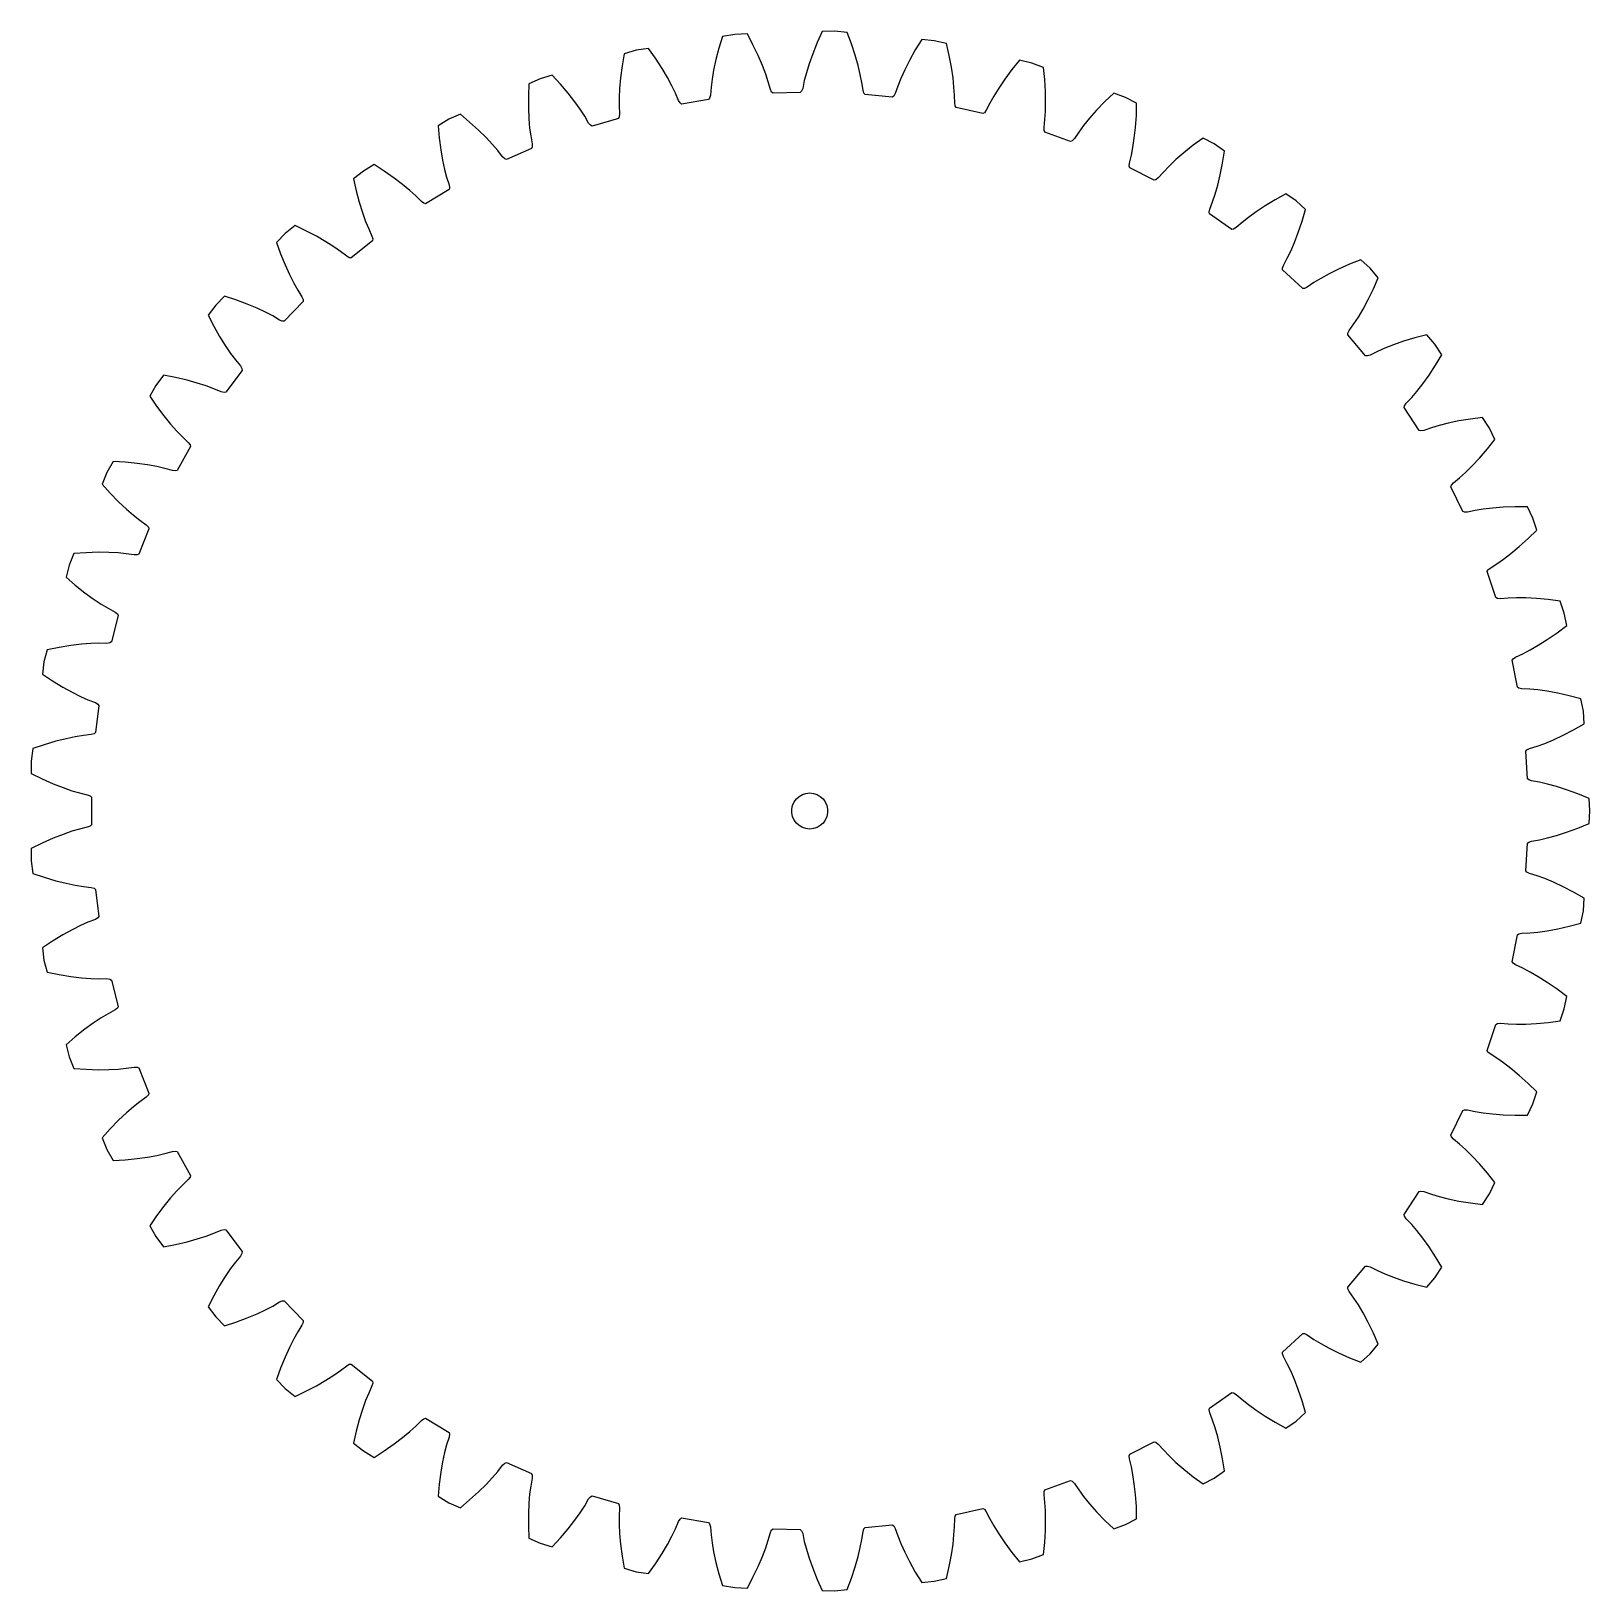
# Model space of a CAD drawing. Header units: metres. Extents: x -65 to 65, y -65 to 65.
import ezdxf

# ---------------------------------------------------------------- set-up
doc = ezdxf.new("R2010")
doc.units = ezdxf.units.M

msp = doc.modelspace()

# ---------------------------------------------------------------- linework, layer by layer
for p, q in [((-7.26, 64.47), (-7.56, 63.5)), ((-6.24, 64.64), (-7.26, 64.47)), ((-5.19, 64.67), (-6.24, 64.64)), ((-4.72, 63.78), (-5.19, 64.67)), ((-4.29, 62.88), (-4.72, 63.78)), ((0.62, 63.95), (0.25, 63.02)), ((1.04, 64.87), (0.62, 63.95)), ((2.08, 64.9), (1.04, 64.87)), ((3.12, 64.8), (2.08, 64.9)), ((3.48, 63.86), (3.12, 64.8)), ((3.79, 62.91), (3.48, 63.86)), ((9.33, 64.2), (8.79, 63.34)), ((10.36, 64.1), (9.33, 64.2)), ((11.38, 63.87), (10.36, 64.1)), ((11.61, 62.89), (11.38, 63.87)), ((-15.45, 63.01), (-15.62, 62.01)), ((-14.45, 63.31), (-15.45, 63.01)), ((-13.42, 63.47), (-14.45, 63.31)), ((-12.84, 62.65), (-13.42, 63.47)), ((-12.29, 61.81), (-12.84, 62.65)), ((-7.81, 62.54), (-8, 61.67)), ((-7.56, 63.5), (-7.81, 62.54)), ((-3.94, 62.06), (-4.29, 62.88)), ((0.25, 63.02), (-0.05, 62.19)), ((4.03, 62.05), (3.79, 62.91)), ((8.31, 62.47), (7.91, 61.68)), ((8.79, 63.34), (8.31, 62.47)), ((11.8, 61.91), (11.61, 62.89)), ((17.46, 62.48), (16.82, 61.7)), ((18.48, 62.25), (17.46, 62.48)), ((-21.43, 61.24), (-22.43, 60.94)), ((-20.74, 60.49), (-21.43, 61.24)), ((-15.74, 61.03), (-15.82, 60.14)), ((-15.62, 62.01), (-15.74, 61.03)), ((-11.84, 61.05), (-12.29, 61.81)), ((-11.47, 60.36), (-11.84, 61.05)), ((-8, 61.67), (-8.13, 60.9)), ((-3.66, 61.33), (-3.94, 62.06)), ((-3.45, 60.69), (-3.66, 61.33)), ((-0.28, 61.44), (-0.45, 60.79)), ((-0.05, 62.19), (-0.28, 61.44)), ((4.21, 61.29), (4.03, 62.05)), ((4.34, 60.63), (4.21, 61.29)), ((7.91, 61.68), (7.58, 60.97)), ((11.93, 61.03), (11.8, 61.91)), ((12.01, 60.25), (11.93, 61.03)), ((16.82, 61.7), (16.23, 60.9)), ((19.45, 61.89), (18.48, 62.25)), ((19.56, 60.89), (19.45, 61.89)), ((-23.38, 60.52), (-23.42, 59.51)), ((-22.43, 60.94), (-23.38, 60.52)), ((-20.1, 59.73), (-20.74, 60.49)), ((-19.55, 59.03), (-20.1, 59.73)), ((-15.82, 60.14), (-15.85, 59.36)), ((-11.18, 59.75), (-11.47, 60.36)), ((-10.92, 59.14), (-11.18, 59.75)), ((-8.21, 60.23), (-8.27, 59.57)), ((-8.13, 60.9), (-8.21, 60.23)), ((-3.27, 60.05), (-3.45, 60.69)), ((-3.17, 59.83), (-3.27, 60.05)), ((-3.05, 59.73), (-3.17, 59.83)), ((-0.78, 59.8), (-3.05, 59.73)), ((-0.67, 59.91), (-0.78, 59.8)), ((-0.58, 60.14), (-0.67, 59.91)), ((-0.45, 60.79), (-0.58, 60.14)), ((4.44, 59.98), (4.34, 60.63)), ((4.51, 59.74), (4.44, 59.98)), ((4.61, 59.63), (4.51, 59.74)), ((7.11, 59.72), (6.99, 59.5)), ((7.33, 60.34), (7.11, 59.72)), ((7.58, 60.97), (7.33, 60.34)), ((12.06, 59.58), (12.01, 60.25)), ((15.73, 60.16), (15.32, 59.5)), ((16.23, 60.9), (15.73, 60.16)), ((19.62, 59.89), (19.56, 60.89)), ((19.64, 59), (19.62, 59.89)), ((25.31, 59.74), (24.57, 59.04)), ((26.28, 59.38), (25.31, 59.74)), ((-23.42, 59.51), (-23.42, 58.51)), ((-23.42, 58.51), (-23.38, 57.62)), ((-19.1, 58.4), (-19.55, 59.03)), ((-15.85, 59.36), (-15.85, 58.69)), ((-15.85, 58.69), (-15.82, 58.02)), ((-10.79, 58.93), (-10.92, 59.14)), ((-10.67, 58.84), (-10.79, 58.93)), ((-8.42, 59.21), (-10.67, 58.84)), ((-8.33, 59.33), (-8.42, 59.21)), ((-8.27, 59.57), (-8.33, 59.33)), ((6.87, 59.41), (4.61, 59.63)), ((6.99, 59.5), (6.87, 59.41)), ((12.07, 58.92), (12.06, 59.58)), ((12.11, 58.68), (12.07, 58.92)), ((12.2, 58.55), (12.11, 58.68)), ((14.42, 58.04), (12.2, 58.55)), ((14.99, 58.91), (14.69, 58.32)), ((15.32, 59.5), (14.99, 58.91)), ((19.62, 58.22), (19.64, 59)), ((24.57, 59.04), (23.88, 58.32)), ((27.21, 58.9), (26.28, 59.38)), ((27.19, 57.89), (27.21, 58.9)), ((-30.04, 57.57), (-30.93, 57.03)), ((-29.08, 57.99), (-30.04, 57.57)), ((-28.31, 57.34), (-29.08, 57.99)), ((-27.57, 56.67), (-28.31, 57.34)), ((-23.38, 57.62), (-23.31, 56.84)), ((-18.73, 57.83), (-19.1, 58.4)), ((-18.4, 57.26), (-18.73, 57.83)), ((-18.24, 57.07), (-18.4, 57.26)), ((-15.92, 57.64), (-18.1, 57)), ((-15.85, 57.78), (-15.92, 57.64)), ((-15.82, 58.02), (-15.85, 57.78)), ((14.54, 58.12), (14.42, 58.04)), ((14.69, 58.32), (14.54, 58.12)), ((19.51, 56.89), (19.58, 57.55)), ((19.58, 57.55), (19.62, 58.22)), ((23.29, 57.66), (22.8, 57.05)), ((23.88, 58.32), (23.29, 57.66)), ((27.12, 56.89), (27.19, 57.89)), ((-30.93, 57.03), (-30.84, 56.02)), ((-30.84, 56.02), (-30.71, 55.04)), ((-26.94, 56.05), (-27.57, 56.67)), ((-26.41, 55.47), (-26.94, 56.05)), ((-23.31, 56.84), (-23.22, 56.18)), ((-23.22, 56.18), (-23.11, 55.52)), ((-18.1, 57), (-18.24, 57.07)), ((19.52, 56.65), (19.51, 56.89)), ((19.58, 56.51), (19.52, 56.65)), ((21.72, 55.72), (19.58, 56.51)), ((22.03, 55.96), (21.86, 55.78)), ((22.4, 56.51), (22.03, 55.96)), ((22.8, 57.05), (22.4, 56.51)), ((26.91, 55.23), (27.02, 56.01)), ((27.02, 56.01), (27.12, 56.89)), ((32.74, 56.01), (31.92, 55.41)), ((33.66, 55.53), (32.74, 56.01)), ((-30.71, 55.04), (-30.56, 54.16)), ((-25.97, 54.96), (-26.41, 55.47)), ((-25.57, 54.44), (-25.97, 54.96)), ((-23.16, 55.14), (-25.24, 54.21)), ((-23.11, 55.28), (-23.16, 55.14)), ((-23.11, 55.52), (-23.11, 55.28)), ((21.86, 55.78), (21.72, 55.72)), ((26.62, 53.93), (26.78, 54.57)), ((26.78, 54.57), (26.91, 55.23)), ((31.14, 54.79), (30.47, 54.21)), ((31.92, 55.41), (31.14, 54.79)), ((34.52, 54.93), (33.66, 55.53)), ((34.36, 53.93), (34.52, 54.93)), ((-37.15, 53.26), (-37.97, 52.61)), ((-36.26, 53.8), (-37.15, 53.26)), ((-35.41, 53.25), (-36.26, 53.8)), ((-34.59, 52.68), (-35.41, 53.25)), ((-30.56, 54.16), (-30.39, 53.4)), ((-30.39, 53.4), (-30.22, 52.75)), ((-25.39, 54.27), (-25.57, 54.44)), ((-25.24, 54.21), (-25.39, 54.27)), ((26.6, 53.68), (26.62, 53.93)), ((26.65, 53.54), (26.6, 53.68)), ((28.67, 52.49), (26.65, 53.54)), ((29.91, 53.67), (29.44, 53.18)), ((30.47, 54.21), (29.91, 53.67)), ((34.17, 52.96), (34.36, 53.93)), ((-37.97, 52.61), (-37.75, 51.62)), ((-33.89, 52.14), (-34.59, 52.68)), ((-33.29, 51.64), (-33.89, 52.14)), ((-30.22, 52.75), (-30.02, 52.11)), ((-30.02, 52.11), (-29.99, 51.87)), ((28.81, 52.53), (28.67, 52.49)), ((29, 52.69), (28.81, 52.53)), ((29.44, 53.18), (29, 52.69)), ((33.75, 51.34), (33.96, 52.09)), ((33.96, 52.09), (34.17, 52.96)), ((-37.75, 51.62), (-37.49, 50.66)), ((-37.49, 50.66), (-37.23, 49.81)), ((-32.79, 51.19), (-33.29, 51.64)), ((-32.32, 50.72), (-32.79, 51.19)), ((-32.12, 50.58), (-32.32, 50.72)), ((-30.02, 51.72), (-31.97, 50.54)), ((-29.99, 51.87), (-30.02, 51.72)), ((33.3, 50.08), (33.53, 50.7)), ((33.53, 50.7), (33.75, 51.34)), ((38.75, 50.88), (37.9, 50.36)), ((39.63, 51.36), (38.75, 50.88)), ((40.49, 50.77), (39.63, 51.36)), ((41.26, 50.07), (40.49, 50.77)), ((-37.23, 49.81), (-36.97, 49.07)), ((-31.97, 50.54), (-32.12, 50.58)), ((33.25, 49.84), (33.3, 50.08)), ((33.27, 49.69), (33.25, 49.84)), ((35.14, 48.39), (33.27, 49.69)), ((36.53, 49.4), (36, 48.98)), ((37.16, 49.86), (36.53, 49.4)), ((37.9, 50.36), (37.16, 49.86)), ((40.98, 49.1), (41.26, 50.07)), ((-43.66, 48.07), (-44.38, 47.32)), ((-42.84, 48.72), (-43.66, 48.07)), ((-41.93, 48.29), (-42.84, 48.72)), ((-41.04, 47.83), (-41.93, 48.29)), ((-36.97, 49.07), (-36.71, 48.45)), ((-36.71, 48.45), (-36.44, 47.85)), ((35.29, 48.42), (35.14, 48.39)), ((35.5, 48.55), (35.29, 48.42)), ((36, 48.98), (35.5, 48.55)), ((40.35, 47.32), (40.66, 48.15)), ((40.66, 48.15), (40.98, 49.1)), ((-44.38, 47.32), (-44.04, 46.37)), ((-40.27, 47.38), (-41.04, 47.83)), ((-39.62, 46.96), (-40.27, 47.38)), ((-39.06, 46.57), (-39.62, 46.96)), ((-36.39, 47.46), (-38.17, 46.04)), ((-36.44, 47.85), (-36.37, 47.61)), ((-36.37, 47.61), (-36.39, 47.46)), ((40.04, 46.6), (40.35, 47.32)), ((-44.04, 46.37), (-43.66, 45.45)), ((-43.66, 45.45), (-43.29, 44.64)), ((-38.54, 46.17), (-39.06, 46.57)), ((-38.32, 46.05), (-38.54, 46.17)), ((-38.17, 46.04), (-38.32, 46.05)), ((39.43, 45.41), (39.74, 46)), ((39.74, 46), (40.04, 46.6)), ((44.93, 45.5), (44.02, 45.1)), ((45.87, 45.87), (44.93, 45.5)), ((46.65, 45.17), (45.87, 45.87)), ((-43.29, 44.64), (-42.94, 43.94)), ((39.35, 45.18), (39.43, 45.41)), ((39.36, 45.03), (39.35, 45.18)), ((41.04, 43.5), (39.36, 45.03)), ((42.54, 44.33), (41.97, 43.98)), ((43.23, 44.7), (42.54, 44.33)), ((44.02, 45.1), (43.23, 44.7)), ((47.32, 44.38), (46.65, 45.17)), ((46.92, 43.45), (47.32, 44.38)), ((-48.72, 42.84), (-49.44, 42.09)), ((-47.76, 42.53), (-48.72, 42.84)), ((-42.94, 43.94), (-42.61, 43.36)), ((-42.61, 43.36), (-42.26, 42.79)), ((41.19, 43.5), (41.04, 43.5)), ((41.42, 43.61), (41.19, 43.5)), ((41.97, 43.98), (41.42, 43.61)), ((46.49, 42.56), (46.92, 43.45)), ((-49.44, 42.09), (-50.07, 41.26)), ((-46.82, 42.19), (-47.76, 42.53)), ((-46, 41.84), (-46.82, 42.19)), ((-45.3, 41.51), (-46, 41.84)), ((-42.16, 42.41), (-43.74, 40.78)), ((-42.26, 42.79), (-42.16, 42.57)), ((-42.16, 42.57), (-42.16, 42.41)), ((45.67, 41.1), (46.07, 41.77)), ((46.07, 41.77), (46.49, 42.56)), ((-50.07, 41.26), (-49.61, 40.36)), ((-49.61, 40.36), (-49.12, 39.49)), ((-44.7, 41.2), (-45.3, 41.51)), ((-44.13, 40.86), (-44.7, 41.2)), ((-43.9, 40.78), (-44.13, 40.86)), ((-43.74, 40.78), (-43.9, 40.78)), ((44.91, 40), (45.3, 40.54)), ((45.3, 40.54), (45.67, 41.1)), ((-49.12, 39.49), (-48.65, 38.74)), ((44.79, 39.63), (44.8, 39.78)), ((46.27, 37.89), (44.79, 39.63)), ((44.8, 39.78), (44.91, 40)), ((49.43, 39.1), (48.59, 38.81)), ((50.38, 39.38), (49.43, 39.1)), ((51.36, 39.63), (50.38, 39.38)), ((52.04, 38.84), (51.36, 39.63)), ((-48.65, 38.74), (-48.21, 38.09)), ((-48.21, 38.09), (-47.8, 37.55)), ((46.42, 37.88), (46.27, 37.89)), ((46.65, 37.95), (46.42, 37.88)), ((47.25, 38.25), (46.65, 37.95)), ((47.86, 38.52), (47.25, 38.25)), ((48.59, 38.81), (47.86, 38.52)), ((52.61, 37.97), (52.04, 38.84)), ((52.09, 37.1), (52.61, 37.97)), ((-47.24, 36.67), (-48.6, 34.85)), ((-47.8, 37.55), (-47.38, 37.04)), ((-47.38, 37.04), (-47.26, 36.83)), ((-47.26, 36.83), (-47.24, 36.67)), ((51.55, 36.26), (52.09, 37.1)), ((-54.42, 35.42), (-54.93, 34.52)), ((-53.8, 36.26), (-54.42, 35.42)), ((-52.8, 36.08), (-53.8, 36.26)), ((-51.83, 35.85), (-52.8, 36.08)), ((-50.98, 35.62), (-51.83, 35.85)), ((-50.23, 35.38), (-50.98, 35.62)), ((-49.6, 35.14), (-50.23, 35.38)), ((-48.99, 34.89), (-49.6, 35.14)), ((50.55, 34.92), (51.03, 35.54)), ((51.03, 35.54), (51.55, 36.26)), ((-54.93, 34.52), (-54.36, 33.68)), ((-48.75, 34.83), (-48.99, 34.89)), ((-48.6, 34.85), (-48.75, 34.83)), ((49.52, 33.72), (49.66, 33.93)), ((49.66, 33.93), (50.11, 34.41)), ((50.11, 34.41), (50.55, 34.92)), ((-54.36, 33.68), (-53.76, 32.88)), ((-53.76, 32.88), (-53.2, 32.2)), ((49.49, 33.57), (49.52, 33.72)), ((50.73, 31.66), (49.49, 33.57)), ((54.02, 32.46), (53.15, 32.28)), ((55.01, 32.62), (54.02, 32.46)), ((56.01, 32.74), (55.01, 32.62)), ((56.58, 31.86), (56.01, 32.74)), ((-53.2, 32.2), (-52.68, 31.61)), ((-52.68, 31.61), (-52.21, 31.13)), ((50.88, 31.63), (50.73, 31.66)), ((51.12, 31.68), (50.88, 31.63)), ((51.75, 31.89), (51.12, 31.68)), ((52.4, 32.08), (51.75, 31.89)), ((53.15, 32.28), (52.4, 32.08)), ((57.03, 30.93), (56.58, 31.86)), ((-51.54, 30.33), (-52.66, 28.35)), ((-52.21, 31.13), (-51.73, 30.68)), ((-51.73, 30.68), (-51.58, 30.48)), ((-51.58, 30.48), (-51.54, 30.33)), ((55.76, 29.37), (56.41, 30.13)), ((56.41, 30.13), (57.03, 30.93)), ((-57.99, 29.08), (-58.5, 28.17)), ((-56.98, 29.03), (-57.99, 29.08)), ((-55.99, 28.93), (-56.98, 29.03)), ((-55.11, 28.8), (-55.99, 28.93)), ((-54.34, 28.66), (-55.11, 28.8)), ((-53.69, 28.51), (-54.34, 28.66)), ((54.6, 28.17), (55.15, 28.72)), ((55.15, 28.72), (55.76, 29.37)), ((-58.5, 28.17), (-58.9, 27.21)), ((-53.05, 28.33), (-53.69, 28.51)), ((-52.8, 28.31), (-53.05, 28.33)), ((-52.66, 28.35), (-52.8, 28.31)), ((53.43, 27.11), (53.59, 27.3)), ((53.59, 27.3), (54.1, 27.72)), ((54.1, 27.72), (54.6, 28.17)), ((-58.9, 27.21), (-58.22, 26.45)), ((-58.22, 26.45), (-57.53, 25.74)), ((53.38, 26.97), (53.43, 27.11)), ((54.36, 24.92), (53.38, 26.97)), ((-57.53, 25.74), (-56.88, 25.13)), ((-56.88, 25.13), (-56.29, 24.62)), ((54.51, 24.87), (54.36, 24.92)), ((54.75, 24.88), (54.51, 24.87)), ((55.4, 25.01), (54.75, 24.88)), ((56.07, 25.12), (55.4, 25.01)), ((56.84, 25.21), (56.07, 25.12)), ((57.73, 25.28), (56.84, 25.21)), ((58.73, 25.32), (57.73, 25.28)), ((59.74, 25.31), (58.73, 25.32)), ((60.19, 24.37), (59.74, 25.31)), ((-56.29, 24.62), (-55.76, 24.2)), ((-55, 23.49), (-55.85, 21.38)), ((-55.76, 24.2), (-55.23, 23.81)), ((-55.23, 23.81), (-55.05, 23.63)), ((-55.05, 23.63), (-55, 23.49)), ((59.8, 22.67), (60.52, 23.38)), ((60.52, 23.38), (60.19, 24.37)), ((59.06, 22), (59.8, 22.67)), ((-61.24, 21.43), (-61.63, 20.46)), ((-60.23, 21.5), (-61.24, 21.43)), ((-59.23, 21.53), (-60.23, 21.5)), ((-58.34, 21.52), (-59.23, 21.53)), ((-57.56, 21.48), (-58.34, 21.52)), ((-56.89, 21.41), (-57.56, 21.48)), ((-56.24, 21.32), (-56.89, 21.41)), ((-55.99, 21.32), (-56.24, 21.32)), ((-55.85, 21.38), (-55.99, 21.32)), ((57.2, 20.58), (57.75, 20.96)), ((57.75, 20.96), (58.37, 21.43)), ((58.37, 21.43), (59.06, 22)), ((-61.63, 20.46), (-61.89, 19.45)), ((56.39, 19.92), (56.46, 20.06)), ((57.1, 17.76), (56.39, 19.92)), ((56.46, 20.06), (56.64, 20.22)), ((56.64, 20.22), (57.2, 20.58)), ((-61.89, 19.45), (-61.13, 18.79)), ((-61.13, 18.79), (-60.35, 18.17)), ((-60.35, 18.17), (-59.63, 17.65)), ((-59.63, 17.65), (-58.98, 17.22)), ((-58.98, 17.22), (-58.4, 16.87)), ((57.24, 17.69), (57.1, 17.76)), ((57.49, 17.67), (57.24, 17.69)), ((58.15, 17.72), (57.49, 17.67)), ((58.82, 17.75), (58.15, 17.72)), ((59.6, 17.74), (58.82, 17.75)), ((60.49, 17.69), (59.6, 17.74)), ((61.48, 17.6), (60.49, 17.69)), ((62.48, 17.46), (61.48, 17.6)), ((62.81, 16.47), (62.48, 17.46)), ((-58.4, 16.87), (-57.82, 16.55)), ((-57.55, 16.27), (-58.13, 14.07)), ((-57.82, 16.55), (-57.62, 16.4)), ((-57.62, 16.4), (-57.55, 16.27)), ((63.01, 15.45), (62.81, 16.47)), ((61.39, 14.27), (62.21, 14.84)), ((62.21, 14.84), (63.01, 15.45)), ((-63.47, 13.42), (-63.74, 12.41)), ((-62.48, 13.62), (-63.47, 13.42)), ((-61.5, 13.78), (-62.48, 13.62)), ((-60.62, 13.88), (-61.5, 13.78)), ((-59.84, 13.94), (-60.62, 13.88)), ((-59.16, 13.96), (-59.84, 13.94)), ((-58.5, 13.95), (-59.16, 13.96)), ((-58.26, 13.99), (-58.5, 13.95)), ((-58.13, 14.07), (-58.26, 13.99)), ((58.76, 12.81), (59.36, 13.09)), ((59.36, 13.09), (59.96, 13.4)), ((59.96, 13.4), (60.64, 13.79)), ((60.64, 13.79), (61.39, 14.27)), ((-63.74, 12.41), (-63.87, 11.38)), ((58.47, 12.55), (58.56, 12.67)), ((58.91, 10.31), (58.47, 12.55)), ((58.56, 12.67), (58.76, 12.81)), ((-63.87, 11.38), (-63.03, 10.82)), ((-63.03, 10.82), (-62.18, 10.31)), ((-62.18, 10.31), (-61.4, 9.88)), ((-61.4, 9.88), (-60.69, 9.53)), ((-60.69, 9.53), (-60.08, 9.26)), ((-60.08, 9.26), (-59.46, 9.02)), ((59.03, 10.23), (58.91, 10.31)), ((59.27, 10.18), (59.03, 10.23)), ((59.94, 10.14), (59.27, 10.18)), ((60.61, 10.08), (59.94, 10.14)), ((61.38, 9.97), (60.61, 10.08)), ((62.26, 9.81), (61.38, 9.97)), ((63.23, 9.59), (62.26, 9.81)), ((64.2, 9.33), (63.23, 9.59)), ((64.4, 8.3), (64.2, 9.33)), ((-59.46, 9.02), (-59.25, 8.9)), ((-59.16, 8.78), (-59.45, 6.52)), ((-59.25, 8.9), (-59.16, 8.78)), ((64.47, 7.26), (64.4, 8.3)), ((-59.45, 6.52), (-59.57, 6.42)), ((62.71, 6.3), (63.59, 6.76)), ((63.59, 6.76), (64.47, 7.26)), ((-64.67, 5.19), (-64.8, 4.16)), ((-63.71, 5.52), (-64.67, 5.19)), ((-62.76, 5.8), (-63.71, 5.52)), ((-61.89, 6.02), (-62.76, 5.8)), ((-61.13, 6.17), (-61.89, 6.02)), ((-60.46, 6.28), (-61.13, 6.17)), ((-59.8, 6.36), (-60.46, 6.28)), ((-59.57, 6.42), (-59.8, 6.36)), ((59.7, 5.08), (59.92, 5.19)), ((59.92, 5.19), (60.55, 5.39)), ((60.55, 5.39), (61.18, 5.63)), ((61.18, 5.63), (61.9, 5.92)), ((61.9, 5.92), (62.71, 6.3)), ((-64.8, 4.16), (-64.8, 3.12)), ((59.6, 4.97), (59.7, 5.08)), ((59.74, 2.69), (59.6, 4.97)), ((-64.8, 3.12), (-63.9, 2.67)), ((-63.9, 2.67), (-62.98, 2.27)), ((59.86, 2.59), (59.74, 2.69)), ((-62.98, 2.27), (-62.15, 1.95)), ((-62.15, 1.95), (-61.42, 1.69)), ((-61.42, 1.69), (-60.77, 1.5)), ((-60.77, 1.5), (-60.13, 1.34)), ((-60.13, 1.34), (-59.9, 1.25)), ((-0.88, 1.21), (-0.61, 1.37)), ((-0.61, 1.37), (-0.31, 1.47)), ((-0.31, 1.47), (0, 1.5)), ((0, 1.5), (0.31, 1.47)), ((0.31, 1.47), (0.61, 1.37)), ((0.61, 1.37), (0.88, 1.21)), ((60.09, 2.51), (59.86, 2.59)), ((60.74, 2.39), (60.09, 2.51)), ((61.4, 2.24), (60.74, 2.39)), ((62.15, 2.04), (61.4, 2.24)), ((63, 1.77), (62.15, 2.04)), ((63.93, 1.43), (63, 1.77)), ((64.87, 1.04), (63.93, 1.43)), ((-59.9, 1.25), (-59.79, 1.14)), ((-59.79, 1.14), (-59.79, -1.14)), ((-1.49, 0.16), (-1.43, 0.46)), ((-1.49, -0.16), (-1.49, 0.16)), ((-1.43, 0.46), (-1.3, 0.75)), ((-1.3, 0.75), (-1.11, 1)), ((-1.11, 1), (-0.88, 1.21)), ((0.88, 1.21), (1.11, 1)), ((1.11, 1), (1.3, 0.75)), ((1.3, 0.75), (1.43, 0.46)), ((1.43, 0.46), (1.49, 0.16)), ((1.49, 0.16), (1.49, -0.16)), ((64.94, 0), (64.87, 1.04)), ((-59.9, -1.25), (-60.13, -1.34)), ((-59.79, -1.14), (-59.9, -1.25)), ((-1.43, -0.46), (-1.49, -0.16)), ((-1.3, -0.75), (-1.43, -0.46)), ((-1.11, -1), (-1.3, -0.75)), ((-0.88, -1.21), (-1.11, -1)), ((-0.61, -1.37), (-0.88, -1.21)), ((0.88, -1.21), (0.61, -1.37)), ((1.11, -1), (0.88, -1.21)), ((1.3, -0.75), (1.11, -1)), ((1.43, -0.46), (1.3, -0.75)), ((1.49, -0.16), (1.43, -0.46)), ((63.93, -1.43), (64.87, -1.04)), ((64.87, -1.04), (64.94, 0)), ((-62.98, -2.27), (-63.9, -2.67)), ((-62.15, -1.95), (-62.98, -2.27)), ((-61.42, -1.69), (-62.15, -1.95)), ((-60.77, -1.5), (-61.42, -1.69)), ((-60.13, -1.34), (-60.77, -1.5)), ((-0.31, -1.47), (-0.61, -1.37)), ((0, -1.5), (-0.31, -1.47)), ((0.31, -1.47), (0, -1.5)), ((0.61, -1.37), (0.31, -1.47)), ((59.74, -2.69), (59.86, -2.59)), ((59.86, -2.59), (60.09, -2.51)), ((60.09, -2.51), (60.74, -2.39)), ((60.74, -2.39), (61.4, -2.24)), ((61.4, -2.24), (62.15, -2.04)), ((62.15, -2.04), (63, -1.77)), ((63, -1.77), (63.93, -1.43)), ((-63.9, -2.67), (-64.8, -3.12)), ((-64.8, -3.12), (-64.8, -4.16)), ((59.6, -4.97), (59.74, -2.69)), ((-64.8, -4.16), (-64.67, -5.19)), ((59.7, -5.08), (59.6, -4.97)), ((59.92, -5.19), (59.7, -5.08)), ((-64.67, -5.19), (-63.71, -5.52)), ((-63.71, -5.52), (-62.76, -5.8)), ((-62.76, -5.8), (-61.89, -6.02)), ((-61.89, -6.02), (-61.13, -6.17)), ((-61.13, -6.17), (-60.46, -6.28)), ((-60.46, -6.28), (-59.8, -6.36)), ((-59.8, -6.36), (-59.57, -6.42)), ((-59.57, -6.42), (-59.45, -6.52)), ((60.55, -5.39), (59.92, -5.19)), ((61.18, -5.63), (60.55, -5.39)), ((61.9, -5.92), (61.18, -5.63)), ((62.71, -6.3), (61.9, -5.92)), ((63.59, -6.76), (62.71, -6.3)), ((-59.45, -6.52), (-59.16, -8.78)), ((64.47, -7.26), (63.59, -6.76)), ((64.4, -8.3), (64.47, -7.26)), ((-59.46, -9.02), (-60.08, -9.26)), ((-59.25, -8.9), (-59.46, -9.02)), ((-59.16, -8.78), (-59.25, -8.9)), ((64.2, -9.33), (64.4, -8.3)), ((-62.18, -10.31), (-63.03, -10.82)), ((-61.4, -9.88), (-62.18, -10.31)), ((-60.69, -9.53), (-61.4, -9.88)), ((-60.08, -9.26), (-60.69, -9.53)), ((58.47, -12.55), (58.91, -10.31)), ((58.91, -10.31), (59.03, -10.23)), ((59.03, -10.23), (59.27, -10.18)), ((59.27, -10.18), (59.94, -10.14)), ((59.94, -10.14), (60.61, -10.08)), ((60.61, -10.08), (61.38, -9.97)), ((61.38, -9.97), (62.26, -9.81)), ((62.26, -9.81), (63.23, -9.59)), ((63.23, -9.59), (64.2, -9.33)), ((-63.03, -10.82), (-63.87, -11.38)), ((-63.87, -11.38), (-63.74, -12.41)), ((-63.74, -12.41), (-63.47, -13.42)), ((58.56, -12.67), (58.47, -12.55)), ((58.76, -12.81), (58.56, -12.67)), ((59.36, -13.09), (58.76, -12.81)), ((-63.47, -13.42), (-62.48, -13.62)), ((-62.48, -13.62), (-61.5, -13.78)), ((-61.5, -13.78), (-60.62, -13.88)), ((-60.62, -13.88), (-59.84, -13.94)), ((-59.84, -13.94), (-59.16, -13.96)), ((-59.16, -13.96), (-58.5, -13.95)), ((-58.5, -13.95), (-58.26, -13.99)), ((-58.26, -13.99), (-58.13, -14.07)), ((-58.13, -14.07), (-57.55, -16.27)), ((59.96, -13.4), (59.36, -13.09)), ((60.64, -13.79), (59.96, -13.4)), ((61.39, -14.27), (60.64, -13.79)), ((62.21, -14.84), (61.39, -14.27)), ((63.01, -15.45), (62.21, -14.84)), ((62.81, -16.47), (63.01, -15.45)), ((-58.4, -16.87), (-58.98, -17.22)), ((-57.82, -16.55), (-58.4, -16.87)), ((-57.62, -16.4), (-57.82, -16.55)), ((-57.55, -16.27), (-57.62, -16.4)), ((62.48, -17.46), (62.81, -16.47)), ((-60.35, -18.17), (-61.13, -18.79)), ((-59.63, -17.65), (-60.35, -18.17)), ((-58.98, -17.22), (-59.63, -17.65)), ((56.39, -19.92), (57.1, -17.76)), ((57.1, -17.76), (57.24, -17.69)), ((57.24, -17.69), (57.49, -17.67)), ((57.49, -17.67), (58.15, -17.72)), ((58.15, -17.72), (58.82, -17.75)), ((58.82, -17.75), (59.6, -17.74)), ((59.6, -17.74), (60.49, -17.69)), ((60.49, -17.69), (61.48, -17.6)), ((61.48, -17.6), (62.48, -17.46)), ((-61.13, -18.79), (-61.89, -19.45)), ((-61.89, -19.45), (-61.63, -20.46)), ((-61.63, -20.46), (-61.24, -21.43)), ((56.46, -20.06), (56.39, -19.92)), ((56.64, -20.22), (56.46, -20.06)), ((57.2, -20.58), (56.64, -20.22)), ((57.75, -20.96), (57.2, -20.58)), ((-61.24, -21.43), (-60.23, -21.5)), ((-60.23, -21.5), (-59.23, -21.53)), ((-59.23, -21.53), (-58.34, -21.52)), ((-58.34, -21.52), (-57.56, -21.48)), ((-57.56, -21.48), (-56.89, -21.41)), ((-56.89, -21.41), (-56.24, -21.32)), ((-56.24, -21.32), (-55.99, -21.32)), ((-55.99, -21.32), (-55.85, -21.38)), ((-55.85, -21.38), (-55, -23.49)), ((58.37, -21.43), (57.75, -20.96)), ((59.06, -22), (58.37, -21.43)), ((59.8, -22.67), (59.06, -22)), ((60.52, -23.38), (59.8, -22.67)), ((-56.29, -24.62), (-56.88, -25.13)), ((-55.76, -24.2), (-56.29, -24.62)), ((-55.23, -23.81), (-55.76, -24.2)), ((-55.05, -23.63), (-55.23, -23.81)), ((-55, -23.49), (-55.05, -23.63)), ((59.74, -25.31), (60.19, -24.37)), ((60.19, -24.37), (60.52, -23.38)), ((-57.53, -25.74), (-58.22, -26.45)), ((-56.88, -25.13), (-57.53, -25.74)), ((53.38, -26.97), (54.36, -24.92)), ((54.36, -24.92), (54.51, -24.87)), ((54.51, -24.87), (54.75, -24.88)), ((54.75, -24.88), (55.4, -25.01)), ((55.4, -25.01), (56.07, -25.12)), ((56.07, -25.12), (56.84, -25.21)), ((56.84, -25.21), (57.73, -25.28)), ((57.73, -25.28), (58.73, -25.32)), ((58.73, -25.32), (59.74, -25.31)), ((-58.22, -26.45), (-58.9, -27.21)), ((-58.9, -27.21), (-58.5, -28.17)), ((53.43, -27.11), (53.38, -26.97)), ((53.59, -27.3), (53.43, -27.11)), ((-58.5, -28.17), (-57.99, -29.08)), ((-54.34, -28.66), (-53.69, -28.51)), ((-53.69, -28.51), (-53.05, -28.33)), ((-53.05, -28.33), (-52.8, -28.31)), ((-52.8, -28.31), (-52.66, -28.35)), ((-52.66, -28.35), (-51.54, -30.33)), ((54.1, -27.72), (53.59, -27.3)), ((54.6, -28.17), (54.1, -27.72)), ((55.15, -28.72), (54.6, -28.17)), ((-57.99, -29.08), (-56.98, -29.03)), ((-56.98, -29.03), (-55.99, -28.93)), ((-55.99, -28.93), (-55.11, -28.8)), ((-55.11, -28.8), (-54.34, -28.66)), ((55.76, -29.37), (55.15, -28.72)), ((56.41, -30.13), (55.76, -29.37)), ((-52.21, -31.13), (-52.68, -31.61)), ((-51.73, -30.68), (-52.21, -31.13)), ((-51.58, -30.48), (-51.73, -30.68)), ((-51.54, -30.33), (-51.58, -30.48)), ((57.03, -30.93), (56.41, -30.13)), ((56.58, -31.86), (57.03, -30.93)), ((-53.2, -32.2), (-53.76, -32.88)), ((-52.68, -31.61), (-53.2, -32.2)), ((49.49, -33.57), (50.73, -31.66)), ((50.73, -31.66), (50.88, -31.63)), ((50.88, -31.63), (51.12, -31.68)), ((51.12, -31.68), (51.75, -31.89)), ((51.75, -31.89), (52.4, -32.08)), ((52.4, -32.08), (53.15, -32.28)), ((53.15, -32.28), (54.02, -32.46)), ((56.01, -32.74), (56.58, -31.86)), ((-54.36, -33.68), (-54.93, -34.52)), ((-53.76, -32.88), (-54.36, -33.68)), ((49.52, -33.72), (49.49, -33.57)), ((49.66, -33.93), (49.52, -33.72)), ((54.02, -32.46), (55.01, -32.62)), ((55.01, -32.62), (56.01, -32.74)), ((-54.93, -34.52), (-54.42, -35.42)), ((-49.6, -35.14), (-48.99, -34.89)), ((-48.99, -34.89), (-48.75, -34.83)), ((-48.75, -34.83), (-48.6, -34.85)), ((-48.6, -34.85), (-47.24, -36.67)), ((50.11, -34.41), (49.66, -33.93)), ((50.55, -34.92), (50.11, -34.41)), ((51.03, -35.54), (50.55, -34.92)), ((-54.42, -35.42), (-53.8, -36.26)), ((-53.8, -36.26), (-52.8, -36.08)), ((-52.8, -36.08), (-51.83, -35.85)), ((-51.83, -35.85), (-50.98, -35.62)), ((-50.98, -35.62), (-50.23, -35.38)), ((-50.23, -35.38), (-49.6, -35.14)), ((51.55, -36.26), (51.03, -35.54)), ((52.09, -37.1), (51.55, -36.26)), ((-47.8, -37.55), (-48.21, -38.09)), ((-47.38, -37.04), (-47.8, -37.55)), ((-47.26, -36.83), (-47.38, -37.04)), ((-47.24, -36.67), (-47.26, -36.83)), ((52.61, -37.97), (52.09, -37.1)), ((-48.65, -38.74), (-49.12, -39.49)), ((-48.21, -38.09), (-48.65, -38.74)), ((44.79, -39.63), (46.27, -37.89)), ((46.27, -37.89), (46.42, -37.88)), ((46.42, -37.88), (46.65, -37.95)), ((46.65, -37.95), (47.25, -38.25)), ((47.25, -38.25), (47.86, -38.52)), ((47.86, -38.52), (48.59, -38.81)), ((48.59, -38.81), (49.43, -39.1)), ((51.36, -39.63), (52.04, -38.84)), ((52.04, -38.84), (52.61, -37.97)), ((-49.12, -39.49), (-49.61, -40.36)), ((44.8, -39.78), (44.79, -39.63)), ((44.91, -40), (44.8, -39.78)), ((45.3, -40.54), (44.91, -40)), ((49.43, -39.1), (50.38, -39.38)), ((50.38, -39.38), (51.36, -39.63)), ((-49.61, -40.36), (-50.07, -41.26)), ((-50.07, -41.26), (-49.44, -42.09)), ((-46, -41.84), (-45.3, -41.51)), ((-45.3, -41.51), (-44.7, -41.2)), ((-44.7, -41.2), (-44.13, -40.86)), ((-44.13, -40.86), (-43.9, -40.78)), ((-43.9, -40.78), (-43.74, -40.78)), ((-43.74, -40.78), (-42.16, -42.41)), ((45.67, -41.1), (45.3, -40.54)), ((46.07, -41.77), (45.67, -41.1)), ((-49.44, -42.09), (-48.72, -42.84)), ((-48.72, -42.84), (-47.76, -42.53)), ((-47.76, -42.53), (-46.82, -42.19)), ((-46.82, -42.19), (-46, -41.84)), ((-42.26, -42.79), (-42.61, -43.36)), ((-42.16, -42.57), (-42.26, -42.79)), ((-42.16, -42.41), (-42.16, -42.57)), ((46.49, -42.56), (46.07, -41.77)), ((46.92, -43.45), (46.49, -42.56)), ((-42.94, -43.94), (-43.29, -44.64)), ((-42.61, -43.36), (-42.94, -43.94)), ((39.36, -45.03), (41.04, -43.5)), ((41.04, -43.5), (41.19, -43.5)), ((41.19, -43.5), (41.42, -43.61)), ((41.42, -43.61), (41.97, -43.98)), ((41.97, -43.98), (42.54, -44.33)), ((47.32, -44.38), (46.92, -43.45)), ((-43.29, -44.64), (-43.66, -45.45)), ((39.35, -45.18), (39.36, -45.03)), ((39.43, -45.41), (39.35, -45.18)), ((39.74, -46), (39.43, -45.41)), ((42.54, -44.33), (43.23, -44.7)), ((43.23, -44.7), (44.02, -45.1)), ((44.02, -45.1), (44.93, -45.5)), ((45.87, -45.87), (46.65, -45.17)), ((46.65, -45.17), (47.32, -44.38)), ((-44.04, -46.37), (-44.38, -47.32)), ((-43.66, -45.45), (-44.04, -46.37)), ((-39.62, -46.96), (-39.06, -46.57)), ((-39.06, -46.57), (-38.54, -46.17)), ((-38.54, -46.17), (-38.32, -46.05)), ((-38.32, -46.05), (-38.17, -46.04)), ((-38.17, -46.04), (-36.39, -47.46)), ((40.04, -46.6), (39.74, -46)), ((40.35, -47.32), (40.04, -46.6)), ((44.93, -45.5), (45.87, -45.87)), ((-44.38, -47.32), (-43.66, -48.07)), ((-41.93, -48.29), (-41.04, -47.83)), ((-41.04, -47.83), (-40.27, -47.38)), ((-40.27, -47.38), (-39.62, -46.96)), ((-36.44, -47.85), (-36.71, -48.45)), ((-36.37, -47.61), (-36.44, -47.85)), ((-36.39, -47.46), (-36.37, -47.61)), ((40.66, -48.15), (40.35, -47.32)), ((-43.66, -48.07), (-42.84, -48.72)), ((-42.84, -48.72), (-41.93, -48.29)), ((-36.97, -49.07), (-37.23, -49.81)), ((-36.71, -48.45), (-36.97, -49.07)), ((33.27, -49.69), (35.14, -48.39)), ((35.14, -48.39), (35.29, -48.42)), ((35.29, -48.42), (35.5, -48.55)), ((35.5, -48.55), (36, -48.98)), ((36, -48.98), (36.53, -49.4)), ((40.98, -49.1), (40.66, -48.15)), ((41.26, -50.07), (40.98, -49.1)), ((-37.23, -49.81), (-37.49, -50.66)), ((-32.32, -50.72), (-32.12, -50.58)), ((-32.12, -50.58), (-31.97, -50.54)), ((-31.97, -50.54), (-30.02, -51.72)), ((33.25, -49.84), (33.27, -49.69)), ((33.3, -50.08), (33.25, -49.84)), ((33.53, -50.7), (33.3, -50.08)), ((36.53, -49.4), (37.16, -49.86)), ((37.16, -49.86), (37.9, -50.36)), ((37.9, -50.36), (38.75, -50.88)), ((40.49, -50.77), (41.26, -50.07)), ((-37.75, -51.62), (-37.97, -52.61)), ((-37.49, -50.66), (-37.75, -51.62)), ((-33.89, -52.14), (-33.29, -51.64)), ((-33.29, -51.64), (-32.79, -51.19)), ((-32.79, -51.19), (-32.32, -50.72)), ((-30.02, -51.72), (-29.99, -51.87)), ((-29.99, -51.87), (-30.02, -52.11)), ((33.75, -51.34), (33.53, -50.7)), ((33.96, -52.09), (33.75, -51.34)), ((38.75, -50.88), (39.63, -51.36)), ((39.63, -51.36), (40.49, -50.77)), ((-37.97, -52.61), (-37.15, -53.26)), ((-35.41, -53.25), (-34.59, -52.68)), ((-34.59, -52.68), (-33.89, -52.14)), ((-30.22, -52.75), (-30.39, -53.4)), ((-30.02, -52.11), (-30.22, -52.75)), ((26.65, -53.54), (28.67, -52.49)), ((28.67, -52.49), (28.81, -52.53)), ((28.81, -52.53), (29, -52.69)), ((29, -52.69), (29.44, -53.18)), ((29.44, -53.18), (29.91, -53.67)), ((34.17, -52.96), (33.96, -52.09)), ((34.36, -53.93), (34.17, -52.96)), ((-37.15, -53.26), (-36.26, -53.8)), ((-36.26, -53.8), (-35.41, -53.25)), ((-30.56, -54.16), (-30.71, -55.04)), ((-30.39, -53.4), (-30.56, -54.16)), ((-25.97, -54.96), (-25.57, -54.44)), ((-25.57, -54.44), (-25.39, -54.27)), ((-25.39, -54.27), (-25.24, -54.21)), ((-25.24, -54.21), (-23.16, -55.14)), ((26.6, -53.68), (26.65, -53.54)), ((26.62, -53.93), (26.6, -53.68)), ((26.78, -54.57), (26.62, -53.93)), ((29.91, -53.67), (30.47, -54.21)), ((30.47, -54.21), (31.14, -54.79)), ((34.52, -54.93), (34.36, -53.93)), ((-30.71, -55.04), (-30.84, -56.02)), ((-26.94, -56.05), (-26.41, -55.47)), ((-26.41, -55.47), (-25.97, -54.96)), ((-23.11, -55.52), (-23.22, -56.18)), ((-23.16, -55.14), (-23.11, -55.28)), ((-23.11, -55.28), (-23.11, -55.52)), ((19.58, -56.51), (21.72, -55.72)), ((21.72, -55.72), (21.86, -55.78)), ((21.86, -55.78), (22.03, -55.96)), ((26.91, -55.23), (26.78, -54.57)), ((27.02, -56.01), (26.91, -55.23)), ((31.14, -54.79), (31.92, -55.41)), ((31.92, -55.41), (32.74, -56.01)), ((32.74, -56.01), (33.66, -55.53)), ((33.66, -55.53), (34.52, -54.93)), ((-30.84, -56.02), (-30.93, -57.03)), ((-30.93, -57.03), (-30.04, -57.57)), ((-28.31, -57.34), (-27.57, -56.67)), ((-27.57, -56.67), (-26.94, -56.05)), ((-23.31, -56.84), (-23.38, -57.62)), ((-23.22, -56.18), (-23.31, -56.84)), ((-18.4, -57.26), (-18.24, -57.07)), ((-18.24, -57.07), (-18.1, -57)), ((-18.1, -57), (-15.92, -57.64)), ((19.51, -56.89), (19.52, -56.65)), ((19.58, -57.55), (19.51, -56.89)), ((19.52, -56.65), (19.58, -56.51)), ((22.03, -55.96), (22.4, -56.51)), ((22.4, -56.51), (22.8, -57.05)), ((22.8, -57.05), (23.29, -57.66)), ((27.12, -56.89), (27.02, -56.01)), ((27.19, -57.89), (27.12, -56.89)), ((-30.04, -57.57), (-29.08, -57.99)), ((-29.08, -57.99), (-28.31, -57.34)), ((-23.38, -57.62), (-23.42, -58.51)), ((-19.55, -59.03), (-19.1, -58.4)), ((-19.1, -58.4), (-18.73, -57.83)), ((-18.73, -57.83), (-18.4, -57.26)), ((-15.92, -57.64), (-15.85, -57.78)), ((-15.85, -57.78), (-15.82, -58.02)), ((-15.82, -58.02), (-15.85, -58.69)), ((12.2, -58.55), (14.42, -58.04)), ((14.42, -58.04), (14.54, -58.12)), ((14.54, -58.12), (14.69, -58.32)), ((14.69, -58.32), (14.99, -58.91)), ((19.62, -58.22), (19.58, -57.55)), ((19.64, -59), (19.62, -58.22)), ((23.29, -57.66), (23.88, -58.32)), ((23.88, -58.32), (24.57, -59.04)), ((27.21, -58.9), (27.19, -57.89)), ((-23.42, -58.51), (-23.42, -59.51)), ((-23.42, -59.51), (-23.38, -60.52)), ((-20.1, -59.73), (-19.55, -59.03)), ((-15.85, -58.69), (-15.85, -59.36)), ((-15.85, -59.36), (-15.82, -60.14)), ((-11.18, -59.75), (-10.92, -59.14)), ((-10.92, -59.14), (-10.79, -58.93)), ((-10.79, -58.93), (-10.67, -58.84)), ((-10.67, -58.84), (-8.42, -59.21)), ((-8.42, -59.21), (-8.33, -59.33)), ((-8.33, -59.33), (-8.27, -59.57)), ((-8.27, -59.57), (-8.21, -60.23)), ((4.51, -59.74), (4.61, -59.63)), ((4.61, -59.63), (6.87, -59.41)), ((6.87, -59.41), (6.99, -59.5)), ((6.99, -59.5), (7.11, -59.72)), ((12.01, -60.25), (12.06, -59.58)), ((12.06, -59.58), (12.07, -58.92)), ((12.07, -58.92), (12.11, -58.68)), ((12.11, -58.68), (12.2, -58.55)), ((14.99, -58.91), (15.32, -59.5)), ((15.32, -59.5), (15.73, -60.16)), ((19.62, -59.89), (19.64, -59)), ((24.57, -59.04), (25.31, -59.74)), ((25.31, -59.74), (26.28, -59.38)), ((26.28, -59.38), (27.21, -58.9)), ((-23.38, -60.52), (-22.43, -60.94)), ((-22.43, -60.94), (-21.43, -61.24)), ((-21.43, -61.24), (-20.74, -60.49)), ((-20.74, -60.49), (-20.1, -59.73)), ((-15.82, -60.14), (-15.74, -61.03)), ((-11.84, -61.05), (-11.47, -60.36)), ((-11.47, -60.36), (-11.18, -59.75)), ((-8.21, -60.23), (-8.13, -60.9)), ((-8.13, -60.9), (-8, -61.67)), ((-3.66, -61.33), (-3.45, -60.69)), ((-3.45, -60.69), (-3.27, -60.05)), ((-3.27, -60.05), (-3.17, -59.83)), ((-3.17, -59.83), (-3.05, -59.73)), ((-3.05, -59.73), (-0.78, -59.8)), ((-0.78, -59.8), (-0.67, -59.91)), ((-0.67, -59.91), (-0.58, -60.14)), ((-0.58, -60.14), (-0.45, -60.79)), ((-0.45, -60.79), (-0.28, -61.44)), ((4.21, -61.29), (4.34, -60.63)), ((4.34, -60.63), (4.44, -59.98)), ((4.44, -59.98), (4.51, -59.74)), ((7.11, -59.72), (7.33, -60.34)), ((7.33, -60.34), (7.58, -60.97)), ((7.58, -60.97), (7.91, -61.68)), ((11.93, -61.03), (12.01, -60.25)), ((15.73, -60.16), (16.23, -60.9)), ((16.23, -60.9), (16.82, -61.7)), ((19.45, -61.89), (19.56, -60.89)), ((19.56, -60.89), (19.62, -59.89)), ((-15.74, -61.03), (-15.62, -62.01)), ((-15.62, -62.01), (-15.45, -63.01)), ((-12.84, -62.65), (-12.29, -61.81)), ((-12.29, -61.81), (-11.84, -61.05)), ((-8, -61.67), (-7.81, -62.54)), ((-4.29, -62.88), (-3.94, -62.06)), ((-3.94, -62.06), (-3.66, -61.33)), ((-0.28, -61.44), (-0.05, -62.19)), ((-0.05, -62.19), (0.25, -63.02)), ((3.79, -62.91), (4.03, -62.05)), ((4.03, -62.05), (4.21, -61.29)), ((7.91, -61.68), (8.31, -62.47)), ((11.61, -62.89), (11.8, -61.91)), ((11.8, -61.91), (11.93, -61.03)), ((16.82, -61.7), (17.46, -62.48)), ((17.46, -62.48), (18.48, -62.25)), ((18.48, -62.25), (19.45, -61.89)), ((-15.45, -63.01), (-14.45, -63.31)), ((-14.45, -63.31), (-13.42, -63.47)), ((-13.42, -63.47), (-12.84, -62.65)), ((-7.81, -62.54), (-7.56, -63.5)), ((-7.56, -63.5), (-7.26, -64.47)), ((-4.72, -63.78), (-4.29, -62.88)), ((0.25, -63.02), (0.62, -63.95)), ((3.48, -63.86), (3.79, -62.91)), ((8.31, -62.47), (8.79, -63.34)), ((8.79, -63.34), (9.33, -64.2)), ((11.38, -63.87), (11.61, -62.89)), ((-7.26, -64.47), (-6.24, -64.64)), ((-6.24, -64.64), (-5.19, -64.67)), ((-5.19, -64.67), (-4.72, -63.78)), ((0.62, -63.95), (1.04, -64.87)), ((1.04, -64.87), (2.08, -64.9)), ((2.08, -64.9), (3.12, -64.8)), ((3.12, -64.8), (3.48, -63.86)), ((9.33, -64.2), (10.36, -64.1)), ((10.36, -64.1), (11.38, -63.87))]:
    msp.add_line(p, q)

doc.saveas('drawing.dxf')
